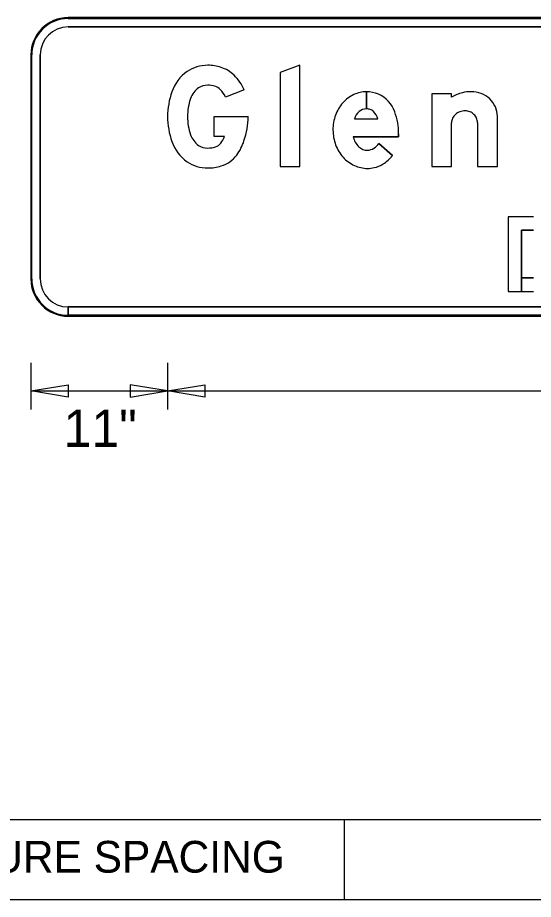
# Model space of a CAD drawing. Extents: x 764 to 1076, y -284 to -242.
# Drawn here: x 892.59 to 896.04, y -271.2 to -265.3 of the extents above; entities that cross this region are included whole.
import ezdxf

# ---------------------------------------------------------------- set-up
doc = ezdxf.new("R2010")
doc.units = 0
for name, color, linetype in [('GSBWFill', 7, 'Continuous'), ('GSColorFill', 7, 'Continuous'), ('GSDims', 7, 'Continuous'), ('GSOutline', 7, 'Continuous'), ('SheetLinesMisc2_dp', 7, 'Continuous'), ('TextMinor', 7, 'Continuous')]:
    doc.layers.add(name, color=color, linetype=linetype)

msp = doc.modelspace()

# ---------------------------------------------------------------- linework, layer by layer
at = {"layer": 'GSBWFill'}
for p, q in [((901.4241, -265.2967), (892.9241, -265.2967)), ((892.9241, -265.3592), (901.4241, -265.3592)), ((892.6741, -265.5467), (892.6741, -267.0467)), ((892.7366, -267.0467), (892.7366, -265.5467)), ((894.9223, -265.7931), (894.9223, -265.9081)), ((894.9223, -265.9081), (894.9223, -265.7931)), ((894.8409, -265.9749), (894.9989, -265.9749)), ((895.6654, -266.0007), (895.6654, -266.2931)), ((895.0042, -266.14), (895.0954, -266.2208)), ((895.9607, -267.1304), (896.0398, -267.1304)), ((892.9241, -267.2967), (892.9241, -267.2342)), ((901.4241, -267.2342), (892.9247, -267.2342)), ((892.9247, -267.2342), (892.9247, -267.2967)), ((892.9247, -267.2967), (901.4241, -267.2967))]:
    msp.add_line(p, q, dxfattribs=at)
msp.add_lwpolyline([(894.4764, -266.2931), (894.4764, -265.6147), (894.3431, -265.6653), (894.3431, -266.2931)], close=True, dxfattribs=at)
for points in [[(894.1026, -265.7809), (893.9779, -265.8284)], [(895.492, -265.8305), (895.492, -265.8064), (895.3587, -265.8064), (895.3587, -266.2931), (895.492, -266.2931), (895.492, -266.0007)], [(893.9704, -266.0931), (893.901, -266.0931), (893.901, -265.9597), (894.1291, -265.9597)], [(895.6654, -266.2931), (895.7987, -266.2931), (895.7987, -265.9568)], [(895.1376, -266.0759), (895.1376, -266.0949), (894.8333, -266.0949)], [(896.0398, -266.6304), (895.8706, -266.6304), (895.8706, -267.1304), (895.9606, -267.1304), (895.9606, -266.7204), (896.0398, -266.7204)], [(896.0398, -267.0404), (895.9607, -267.0404), (895.9607, -267.1304)]]:
    msp.add_lwpolyline(points, dxfattribs=at)
for centre, radius, start, end in [((892.9241, -265.5467), 0.25, 90, 180), ((892.9241, -265.5467), 0.1875, 90, 180), ((892.9241, -267.0467), 0.25, 180, 270), ((892.9241, -267.0467), 0.1875, 180, 270)]:
    msp.add_arc(centre, radius, start, end, dxfattribs=at)
for centre, major_axis, ratio, start_param, end_param in [((893.859, -265.8713), (0, 0.2553), 0.999998, 6.282946, 6.85835), ((893.8591, -265.9025), (0, 0.2866), 0.999998, 5.968128, 6.283185), ((893.8777, -265.8455), (0, 0.2267), 0.999998, 5.51497, 5.968128), ((893.8923, -265.8909), (0, 0.2904), 0.999998, 0.634329, 1.227998), ((893.828, -265.897), (0, 0.2982), 0.999998, 5.112302, 5.51497), ((893.8591, -265.8713), (0, 0.1221), 0.999998, 6.282815, 6.826868), ((893.8591, -265.9025), (0, 0.1532), 0.999998, 5.968128, 6.283185), ((894.116, -265.9677), (0, 0.527), 0.999998, 1.233536, 1.555728), ((893.8923, -265.8909), (0, 0.1571), 0.999998, 0.660238, 1.227998), ((893.8777, -265.8455), (0, 0.0934), 0.999998, 5.51497, 5.968128), ((893.828, -265.897), (0, 0.1649), 0.999998, 5.141395, 5.51497), ((894.9223, -265.9905), (0, 0.1975), 0.999995, 0, 0.44196), ((894.9223, -265.9905), (0, 0.1975), 0.999995, 5.868518, 6.283016), ((894.9173, -265.9984), (0, 0.2067), 0.999995, 5.061282, 5.861635), ((895.621, -266.033), (0, 0.2401), 0.999998, 0.235088, 0.567132), ((895.6233, -266.0598), (0, 0.2667), 0.999998, 0, 0.219986), ((895.6233, -265.9808), (0, 0.1877), 0.999998, 5.914285, 6.283185), ((895.6278, -265.9691), (0, 0.1752), 0.999998, 5.532258, 5.914285), ((894.0863, -265.9599), (0, 0.3631), 0.999998, 1.228714, 1.570494), ((894.957, -266.0377), (0, 0.2573), 0.999995, 0.851746, 1.222943), ((894.9358, -266.0192), (0, 0.2292), 0.999995, 0.44196, 0.851746), ((895.6348, -265.9616), (0, 0.1649), 0.999998, 5.130076, 5.532258), ((894.9411, -266.0054), (0, 0.1047), 0.999995, 0.703138, 1.275447), ((894.9223, -265.9854), (0, 0.0773), 0.999995, 0, 0.684319), ((894.9223, -265.9977), (0, 0.0896), 0.999995, 6.008019, 6.282813), ((894.933, -265.9596), (0, 0.05), 0.999995, 5.468651, 6.008019), ((894.8734, -266.0158), (0, 0.132), 0.999995, 5.027692, 5.468651), ((894.7042, -266.0759), (0, 0.4333), 0.999995, 4.712389, 5.061282), ((895.579, -266.0137), (0, 0.0917), 0.999998, 0.345704, 0.715718), ((895.5835, -266.0261), (0, 0.105), 0.999998, 0, 0.345704), ((895.5835, -266.0054), (0, 0.0842), 0.999998, 5.900624, 6.283185), ((895.5844, -266.0031), (0, 0.0818), 0.999998, 5.51227, 5.900624), ((895.6456, -265.9568), (0, 0.1531), 0.999998, 4.712389, 5.130076), ((894.116, -265.9518), (0, 0.527), 0.999998, 1.585865, 1.908057), ((894.0863, -265.9596), (0, 0.363), 0.999998, 1.571362, 1.913142), ((893.6413, -265.9597), (0, 0.4878), 0.999998, 4.373891, 4.712389), ((894.9901, -266.0497), (0, 0.2926), 0.999995, 1.222943, 1.570796), ((895.5615, -266.0007), (0, 0.0694), 0.999998, 1.126231, 1.570796), ((895.5721, -266.0058), (0, 0.0812), 0.999998, 0.715718, 1.126231), ((895.5859, -266.0016), (0, 0.0797), 0.999998, 5.115435, 5.51227), ((895.5881, -266.0007), (0, 0.0773), 0.999998, 4.712389, 5.115435), ((893.8921, -266.0287), (0, 0.1569), 0.999998, 1.913852, 2.481612), ((893.8007, -266.0295), (0, 0.1813), 0.999998, 4.071542, 4.353904), ((894.9814, -266.0497), (0, 0.2838), 0.999995, 1.570796, 1.928626), ((894.9614, -266.0666), (0, 0.1312), 0.999995, 1.788032, 2.378697), ((893.8923, -266.0286), (0, 0.2904), 0.999998, 1.913595, 2.507264), ((893.859, -266.0482), (0, 0.122), 0.999998, 2.597779, 3.141832), ((893.8591, -265.9921), (0, 0.1781), 0.999998, 3.141503, 3.435382), ((893.8907, -266.0966), (0, 0.0689), 0.999998, 3.435472, 4.071542), ((893.8007, -266.0295), (0, 0.3146), 0.999998, 4.071542, 4.414751), ((894.9559, -266.0593), (0, 0.2567), 0.999995, 1.928626, 2.305123), ((894.9304, -266.0985), (0, 0.0868), 0.999995, 2.383204, 3.128268), ((894.9228, -266.0897), (0, 0.0957), 0.999995, 3.209537, 4.158837), ((893.8907, -266.0966), (0, 0.2023), 0.999998, 3.435472, 4.071542), ((894.9, -266.0677), (0, 0.2483), 0.999995, 3.710413, 4.047817), ((893.859, -266.0482), (0, 0.2553), 0.999998, 2.566428, 3.141832), ((894.9397, -266.0739), (0, 0.2348), 0.999995, 2.305123, 2.711411), ((894.935, -266.1225), (0, 0.1833), 0.999995, 3.35931, 3.710413), ((893.8591, -265.9922), (0, 0.3114), 0.999998, 3.141593, 3.435472), ((894.9293, -266.0966), (0, 0.2098), 0.999995, 2.711411, 3.141593), ((894.9293, -266.0966), (0, 0.2098), 0.999995, 3.141593, 3.35931)]:
    msp.add_ellipse(centre, major_axis=major_axis, ratio=ratio, start_param=start_param, end_param=end_param, dxfattribs=at)
at = {"layer": 'GSColorFill'}
for p, q in [((901.4241, -265.2967), (892.9241, -265.2967)), ((901.4241, -265.2967), (892.9241, -265.2967)), ((901.4241, -265.2967), (892.9241, -265.2967)), ((892.9241, -265.303), (901.4241, -265.303)), ((892.9241, -265.3592), (901.4241, -265.3592)), ((892.6741, -265.5467), (892.6741, -267.0467)), ((892.6741, -265.5467), (892.6741, -267.0467)), ((892.6741, -265.5467), (892.6741, -267.0467)), ((892.6804, -267.0467), (892.6804, -265.5467)), ((892.7366, -267.0467), (892.7366, -265.5467)), ((894.9223, -265.7931), (894.9223, -265.9081)), ((894.9223, -265.9081), (894.9223, -265.7931)), ((894.8409, -265.9749), (894.9989, -265.9749)), ((895.6654, -266.0007), (895.6654, -266.2931)), ((895.0042, -266.14), (895.0954, -266.2208)), ((895.9607, -267.1304), (896.0398, -267.1304)), ((892.9241, -267.2967), (892.9241, -267.2342)), ((901.4241, -267.2342), (892.9247, -267.2342)), ((892.9247, -267.2342), (892.9247, -267.2967)), ((892.9241, -267.2967), (892.9241, -267.2905)), ((892.9241, -267.2967), (901.4241, -267.2967)), ((901.4241, -267.2905), (892.9242, -267.2905)), ((892.9242, -267.2905), (892.9242, -267.2967)), ((892.9242, -267.2967), (901.4241, -267.2967)), ((892.9247, -267.2967), (901.4241, -267.2967))]:
    msp.add_line(p, q, dxfattribs=at)
msp.add_lwpolyline([(894.4764, -266.2931), (894.4764, -265.6147), (894.3431, -265.6653), (894.3431, -266.2931)], close=True, dxfattribs=at)
for points in [[(894.1026, -265.7809), (893.9779, -265.8284)], [(895.492, -265.8305), (895.492, -265.8064), (895.3587, -265.8064), (895.3587, -266.2931), (895.492, -266.2931), (895.492, -266.0007)], [(893.9704, -266.0931), (893.901, -266.0931), (893.901, -265.9597), (894.1291, -265.9597)], [(895.6654, -266.2931), (895.7987, -266.2931), (895.7987, -265.9568)], [(895.1376, -266.0759), (895.1376, -266.0949), (894.8333, -266.0949)], [(896.0398, -266.6304), (895.8706, -266.6304), (895.8706, -267.1304), (895.9606, -267.1304), (895.9606, -266.7204), (896.0398, -266.7204)], [(896.0398, -267.0404), (895.9607, -267.0404), (895.9607, -267.1304)]]:
    msp.add_lwpolyline(points, dxfattribs=at)
for centre, radius, start, end in [((892.9241, -265.5467), 0.25, 90, 180), ((892.9241, -265.5467), 0.25, 90, 180), ((892.9241, -265.5467), 0.25, 90, 180), ((892.9241, -265.5467), 0.2438, 90, 180), ((892.9241, -265.5467), 0.1875, 90, 180), ((892.9241, -267.0467), 0.25, 180, 270), ((892.9241, -267.0467), 0.25, 180, 270), ((892.9241, -267.0467), 0.25, 180, 270), ((892.9241, -267.0467), 0.2438, 180, 270), ((892.9241, -267.0467), 0.1875, 180, 270)]:
    msp.add_arc(centre, radius, start, end, dxfattribs=at)
for centre, major_axis, ratio, start_param, end_param in [((893.859, -265.8713), (0, 0.2553), 0.999998, 6.282946, 6.85835), ((893.8591, -265.9025), (0, 0.2866), 0.999998, 5.968128, 6.283185), ((893.8777, -265.8455), (0, 0.2267), 0.999998, 5.51497, 5.968128), ((893.8923, -265.8909), (0, 0.2904), 0.999998, 0.634329, 1.227998), ((893.828, -265.897), (0, 0.2982), 0.999998, 5.112302, 5.51497), ((893.8591, -265.8713), (0, 0.1221), 0.999998, 6.282815, 6.826868), ((893.8591, -265.9025), (0, 0.1532), 0.999998, 5.968128, 6.283185), ((894.116, -265.9677), (0, 0.527), 0.999998, 1.233536, 1.555728), ((893.8923, -265.8909), (0, 0.1571), 0.999998, 0.660238, 1.227998), ((893.8777, -265.8455), (0, 0.0934), 0.999998, 5.51497, 5.968128), ((893.828, -265.897), (0, 0.1649), 0.999998, 5.141395, 5.51497), ((894.9223, -265.9905), (0, 0.1975), 0.999995, 0, 0.44196), ((894.9223, -265.9905), (0, 0.1975), 0.999995, 5.868518, 6.283016), ((894.9173, -265.9984), (0, 0.2067), 0.999995, 5.061282, 5.861635), ((895.621, -266.033), (0, 0.2401), 0.999998, 0.235088, 0.567132), ((895.6233, -266.0598), (0, 0.2667), 0.999998, 0, 0.219986), ((895.6233, -265.9808), (0, 0.1877), 0.999998, 5.914285, 6.283185), ((895.6278, -265.9691), (0, 0.1752), 0.999998, 5.532258, 5.914285), ((894.0863, -265.9599), (0, 0.3631), 0.999998, 1.228714, 1.570494), ((894.957, -266.0377), (0, 0.2573), 0.999995, 0.851746, 1.222943), ((894.9358, -266.0192), (0, 0.2292), 0.999995, 0.44196, 0.851746), ((895.6348, -265.9616), (0, 0.1649), 0.999998, 5.130076, 5.532258), ((894.9411, -266.0054), (0, 0.1047), 0.999995, 0.703138, 1.275447), ((894.9223, -265.9854), (0, 0.0773), 0.999995, 0, 0.684319), ((894.9223, -265.9977), (0, 0.0896), 0.999995, 6.008019, 6.282813), ((894.933, -265.9596), (0, 0.05), 0.999995, 5.468651, 6.008019), ((894.8734, -266.0158), (0, 0.132), 0.999995, 5.027692, 5.468651), ((894.7042, -266.0759), (0, 0.4333), 0.999995, 4.712389, 5.061282), ((895.579, -266.0137), (0, 0.0917), 0.999998, 0.345704, 0.715718), ((895.5835, -266.0261), (0, 0.105), 0.999998, 0, 0.345704), ((895.5835, -266.0054), (0, 0.0842), 0.999998, 5.900624, 6.283185), ((895.5844, -266.0031), (0, 0.0818), 0.999998, 5.51227, 5.900624), ((895.6456, -265.9568), (0, 0.1531), 0.999998, 4.712389, 5.130076), ((894.116, -265.9518), (0, 0.527), 0.999998, 1.585865, 1.908057), ((894.0863, -265.9596), (0, 0.363), 0.999998, 1.571362, 1.913142), ((893.6413, -265.9597), (0, 0.4878), 0.999998, 4.373891, 4.712389), ((894.9901, -266.0497), (0, 0.2926), 0.999995, 1.222943, 1.570796), ((895.5615, -266.0007), (0, 0.0694), 0.999998, 1.126231, 1.570796), ((895.5721, -266.0058), (0, 0.0812), 0.999998, 0.715718, 1.126231), ((895.5859, -266.0016), (0, 0.0797), 0.999998, 5.115435, 5.51227), ((895.5881, -266.0007), (0, 0.0773), 0.999998, 4.712389, 5.115435), ((893.8921, -266.0287), (0, 0.1569), 0.999998, 1.913852, 2.481612), ((893.8007, -266.0295), (0, 0.1813), 0.999998, 4.071542, 4.353904), ((894.9814, -266.0497), (0, 0.2838), 0.999995, 1.570796, 1.928626), ((894.9614, -266.0666), (0, 0.1312), 0.999995, 1.788032, 2.378697), ((893.8923, -266.0286), (0, 0.2904), 0.999998, 1.913595, 2.507264), ((893.859, -266.0482), (0, 0.122), 0.999998, 2.597779, 3.141832), ((893.8591, -265.9921), (0, 0.1781), 0.999998, 3.141503, 3.435382), ((893.8907, -266.0966), (0, 0.0689), 0.999998, 3.435472, 4.071542), ((893.8007, -266.0295), (0, 0.3146), 0.999998, 4.071542, 4.414751), ((894.9559, -266.0593), (0, 0.2567), 0.999995, 1.928626, 2.305123), ((894.9304, -266.0985), (0, 0.0868), 0.999995, 2.383204, 3.128268), ((894.9228, -266.0897), (0, 0.0957), 0.999995, 3.209537, 4.158837), ((893.8907, -266.0966), (0, 0.2023), 0.999998, 3.435472, 4.071542), ((894.9, -266.0677), (0, 0.2483), 0.999995, 3.710413, 4.047817), ((893.859, -266.0482), (0, 0.2553), 0.999998, 2.566428, 3.141832), ((894.9397, -266.0739), (0, 0.2348), 0.999995, 2.305123, 2.711411), ((894.935, -266.1225), (0, 0.1833), 0.999995, 3.35931, 3.710413), ((893.8591, -265.9922), (0, 0.3114), 0.999998, 3.141593, 3.435472), ((894.9293, -266.0966), (0, 0.2098), 0.999995, 2.711411, 3.141593), ((894.9293, -266.0966), (0, 0.2098), 0.999995, 3.141593, 3.35931)]:
    msp.add_ellipse(centre, major_axis=major_axis, ratio=ratio, start_param=start_param, end_param=end_param, dxfattribs=at)
at = {"layer": 'GSDims'}
for p, q in [((892.6741, -267.6092), (892.6741, -267.9217)), ((892.6741, -267.6092), (892.6741, -267.9217)), ((893.5891, -267.6092), (893.5891, -267.9217)), ((893.5891, -267.6092), (893.5891, -267.9217)), ((892.6741, -267.7967), (893.5891, -267.7967)), ((893.5891, -267.7967), (900.7591, -267.7967))]:
    msp.add_line(p, q, dxfattribs=at)
for points in [[(892.6741, -267.7967), (892.9241, -267.7551), (892.9241, -267.8384)], [(893.5891, -267.7967), (893.3391, -267.7551), (893.3391, -267.8384)], [(893.5891, -267.7967), (893.8391, -267.7551), (893.8391, -267.8384)]]:
    msp.add_lwpolyline(points, close=True, dxfattribs=at)
at = {"layer": 'GSOutline'}
for p, q in [((901.4241, -265.2967), (892.9241, -265.2967)), ((901.4241, -265.3592), (892.9241, -265.3592)), ((892.6741, -265.5467), (892.6741, -267.0467)), ((892.7366, -265.5467), (892.7366, -267.0467)), ((894.8409, -265.9749), (894.9989, -265.9749)), ((895.6654, -266.0007), (895.6654, -266.2931)), ((895.0954, -266.2208), (895.0042, -266.14)), ((895.9606, -267.0404), (896.0398, -267.0404)), ((892.9241, -267.2342), (901.4241, -267.2342)), ((892.9241, -267.2967), (901.4241, -267.2967))]:
    msp.add_line(p, q, dxfattribs=at)
msp.add_lwpolyline([(894.4764, -266.2931), (894.4764, -265.6147), (894.3431, -265.6653), (894.3431, -266.2931)], close=True, dxfattribs=at)
for points in [[(894.1026, -265.7809), (893.9779, -265.8284)], [(895.492, -265.8305), (895.492, -265.8064), (895.3587, -265.8064), (895.3587, -266.2931), (895.492, -266.2931), (895.492, -266.0007)], [(893.9704, -266.0931), (893.901, -266.0931), (893.901, -265.9597), (894.1291, -265.9597)], [(895.6654, -266.2931), (895.7987, -266.2931), (895.7987, -265.9568)], [(894.8333, -266.0949), (895.1376, -266.0949), (895.1376, -266.0759)], [(896.0398, -266.6304), (895.8706, -266.6304), (895.8706, -267.1304), (896.0398, -267.1304)], [(896.0398, -266.7204), (895.9606, -266.7204), (895.9606, -267.0404)]]:
    msp.add_lwpolyline(points, dxfattribs=at)
for centre, radius, start, end in [((892.9241, -265.5467), 0.25, 90, 180), ((892.9241, -265.5467), 0.1875, 90, 180), ((892.9241, -267.0467), 0.25, 180, 270), ((892.9241, -267.0467), 0.1875, 180, 270)]:
    msp.add_arc(centre, radius, start, end, dxfattribs=at)
for centre, major_axis, ratio, start_param, end_param in [((893.859, -265.8713), (0, 0.2553), 0.999998, 6.282946, 6.85835), ((893.8591, -265.9025), (0, 0.2866), 0.999998, 5.968128, 6.283185), ((893.8777, -265.8455), (0, 0.2267), 0.999998, 5.51497, 5.968128), ((893.8923, -265.8909), (0, 0.2904), 0.999998, 0.634329, 1.227998), ((893.828, -265.897), (0, 0.2982), 0.999998, 5.112302, 5.51497), ((893.8591, -265.8713), (0, 0.1221), 0.999998, 6.282815, 6.826868), ((893.8591, -265.9025), (0, 0.1532), 0.999998, 5.968128, 6.283185), ((894.116, -265.9677), (0, 0.527), 0.999998, 1.233536, 1.555728), ((893.8923, -265.8909), (0, 0.1571), 0.999998, 0.660238, 1.227998), ((893.8777, -265.8455), (0, 0.0934), 0.999998, 5.51497, 5.968128), ((893.828, -265.897), (0, 0.1649), 0.999998, 5.141395, 5.51497), ((894.9223, -265.9905), (0, 0.1975), 0.999995, 0, 0.44196), ((894.9223, -265.9905), (0, 0.1975), 0.999995, 5.868518, 6.283185), ((894.9173, -265.9984), (0, 0.2067), 0.999995, 5.061282, 5.861635), ((895.621, -266.033), (0, 0.2401), 0.999998, 0.235088, 0.567132), ((895.6233, -266.0598), (0, 0.2667), 0.999998, 0, 0.219986), ((895.6233, -265.9808), (0, 0.1877), 0.999998, 5.914285, 6.283185), ((895.6278, -265.9691), (0, 0.1752), 0.999998, 5.532258, 5.914285), ((894.0863, -265.9599), (0, 0.3631), 0.999998, 1.228714, 1.570494), ((894.957, -266.0377), (0, 0.2573), 0.999995, 0.851746, 1.222943), ((894.9358, -266.0192), (0, 0.2292), 0.999995, 0.44196, 0.851746), ((895.6348, -265.9616), (0, 0.1649), 0.999998, 5.130076, 5.532258), ((894.9411, -266.0054), (0, 0.1047), 0.999995, 0.703138, 1.275447), ((894.9223, -265.9854), (0, 0.0773), 0.999995, 0, 0.684319), ((894.9223, -265.9977), (0, 0.0896), 0.999995, 6.008019, 6.283185), ((894.933, -265.9596), (0, 0.05), 0.999995, 5.468651, 6.008019), ((894.8734, -266.0158), (0, 0.132), 0.999995, 5.027692, 5.468651), ((894.7042, -266.0759), (0, 0.4333), 0.999995, 4.712389, 5.061282), ((895.579, -266.0137), (0, 0.0917), 0.999998, 0.345704, 0.715718), ((895.5835, -266.0261), (0, 0.105), 0.999998, 0, 0.345704), ((895.5835, -266.0054), (0, 0.0842), 0.999998, 5.900624, 6.283185), ((895.5844, -266.0031), (0, 0.0818), 0.999998, 5.51227, 5.900624), ((895.6456, -265.9568), (0, 0.1531), 0.999998, 4.712389, 5.130076), ((894.116, -265.9518), (0, 0.527), 0.999998, 1.585865, 1.908057), ((894.0863, -265.9596), (0, 0.363), 0.999998, 1.571362, 1.913142), ((893.6413, -265.9597), (0, 0.4878), 0.999998, 4.373891, 4.712389), ((894.9901, -266.0497), (0, 0.2926), 0.999995, 1.222943, 1.570796), ((895.5615, -266.0007), (0, 0.0694), 0.999998, 1.126231, 1.570796), ((895.5721, -266.0058), (0, 0.0812), 0.999998, 0.715718, 1.126231), ((895.5859, -266.0016), (0, 0.0797), 0.999998, 5.115435, 5.51227), ((895.5881, -266.0007), (0, 0.0773), 0.999998, 4.712389, 5.115435), ((893.8921, -266.0287), (0, 0.1569), 0.999998, 1.913852, 2.481612), ((893.8007, -266.0295), (0, 0.1813), 0.999998, 4.071542, 4.353904), ((894.9814, -266.0497), (0, 0.2838), 0.999995, 1.570796, 1.928626), ((894.9614, -266.0666), (0, 0.1312), 0.999995, 1.788032, 2.378697), ((893.8923, -266.0286), (0, 0.2904), 0.999998, 1.913595, 2.507264), ((893.859, -266.0482), (0, 0.122), 0.999998, 2.597779, 3.141832), ((893.8591, -265.9921), (0, 0.1781), 0.999998, 3.141503, 3.435382), ((893.8907, -266.0966), (0, 0.0689), 0.999998, 3.435472, 4.071542), ((893.8007, -266.0295), (0, 0.3146), 0.999998, 4.071542, 4.414751), ((894.9559, -266.0593), (0, 0.2567), 0.999995, 1.928626, 2.305123), ((894.9304, -266.0985), (0, 0.0868), 0.999995, 2.383204, 3.128268), ((894.9228, -266.0897), (0, 0.0957), 0.999995, 3.209537, 4.158837), ((893.8907, -266.0966), (0, 0.2023), 0.999998, 3.435472, 4.071542), ((894.9, -266.0677), (0, 0.2483), 0.999995, 3.710413, 4.047817), ((893.859, -266.0482), (0, 0.2553), 0.999998, 2.566428, 3.141832), ((894.9397, -266.0739), (0, 0.2348), 0.999995, 2.305123, 2.711411), ((894.935, -266.1225), (0, 0.1833), 0.999995, 3.35931, 3.710413), ((893.8591, -265.9922), (0, 0.3114), 0.999998, 3.141593, 3.435472), ((894.9293, -266.0966), (0, 0.2098), 0.999995, 2.711411, 3.141593), ((894.9293, -266.0966), (0, 0.2098), 0.999995, 3.141593, 3.35931)]:
    msp.add_ellipse(centre, major_axis=major_axis, ratio=ratio, start_param=start_param, end_param=end_param, dxfattribs=at)
at = {"layer": 'SheetLinesMisc2_dp'}
for p, q in [((886.9448, -270.6682), (907.4108, -270.6682)), ((894.7736, -270.6682), (894.7736, -271.2023)), ((886.9448, -271.2023), (907.4109, -271.2023))]:
    msp.add_line(p, q, dxfattribs=at)

# ---------------------------------------------------------------- texts
at = {"layer": 'GSDims'}
msp.add_text('11"', height=0.25, dxfattribs=at).set_placement((892.8935, -268.1717))
at = {"layer": 'TextMinor'}
msp.add_text('FIXTURE SPACING', height=0.212581, dxfattribs=at).set_placement((891.7999, -271.0234))

doc.saveas('drawing.dxf')
